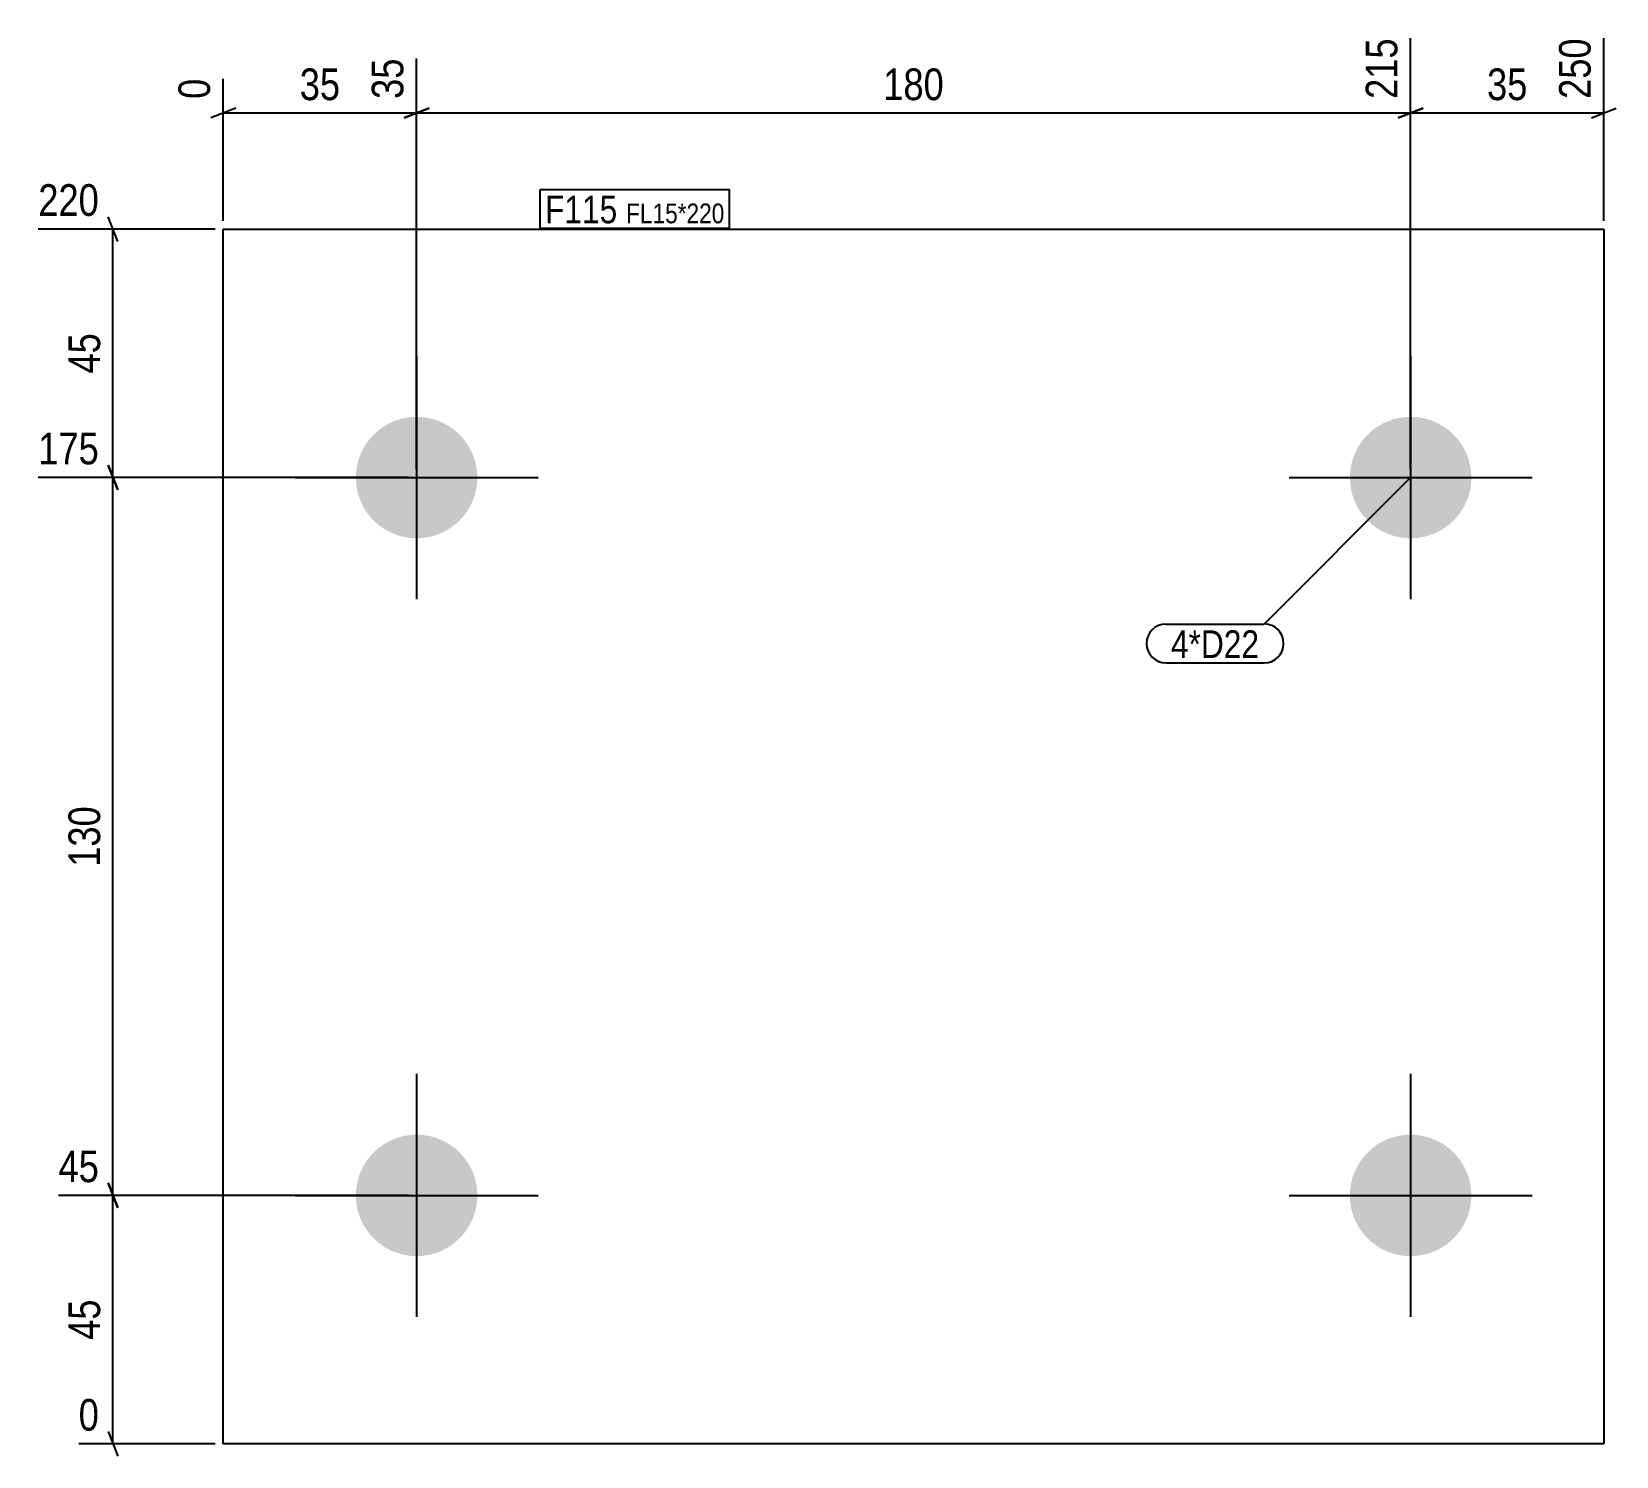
# Model space of a CAD drawing. Header units: millimetres. Extents: x 3 to 290, y 4 to 263.
import ezdxf

# ---------------------------------------------------------------- set-up
doc = ezdxf.new("R2010")
doc.units = ezdxf.units.MM
for name, color, linetype in [('MÅLSÆTNING', 7, 'Continuous'), ('STÅL', 7, 'Continuous'), ('TEKST', 7, 'Continuous')]:
    doc.layers.add(name, color=color, linetype=linetype)
doc.styles.add('Arial Narrow', font='ARIALN.TTF', dxfattribs={"height": 0.2})

msp = doc.modelspace()

# ---------------------------------------------------------------- hatches: boundary and pattern name
at = {"layer": 'STÅL', "linetype": 'Continuous'}
for points in [[(73, 192.75, -1), (73, 170.75, -1)], [(253, 192.75, -1), (253, 170.75, -1)], [(73, 62.75, -1), (73, 40.75, -1)], [(253, 62.75, -1), (253, 40.75, -1)]]:
    msp.add_hatch(color=3, dxfattribs=at).paths.add_polyline_path(points)

# ---------------------------------------------------------------- linework, layer by layer
at = {"layer": 'MÅLSÆTNING', "color": 7, "linetype": 'Continuous'}
for p, q in [((253, 183.25), (253, 261.3)), ((253, 183.25), (253, 261.3)), ((288, 228.25), (288, 261.3)), ((73, 183.25), (73, 257.64)), ((73, 183.25), (73, 257.64)), ((38, 228.25), (38, 253.99)), ((40.25, 248.68), (35.75, 246.88)), ((38, 247.78), (73, 247.78)), ((75.25, 248.68), (70.75, 246.88)), ((70.75, 246.88), (75.25, 248.68)), ((73, 247.78), (253, 247.78)), ((255.25, 248.68), (250.75, 246.88)), ((250.75, 246.88), (255.25, 248.68)), ((253, 247.78), (288, 247.78)), ((285.75, 246.88), (290.25, 248.68)), ((36.5, 226.75), (4.5, 226.75)), ((18.92, 224.5), (17.12, 229)), ((18.02, 181.75), (18.02, 226.75)), ((17.12, 184), (18.92, 179.5)), ((18.92, 179.5), (17.12, 184)), ((71.5, 181.75), (4.5, 181.75)), ((71.5, 181.75), (4.5, 181.75)), ((71.5, 51.75), (8.16, 51.75)), ((18.92, 49.5), (17.12, 54)), ((18.02, 6.75), (18.02, 51.75)), ((17.12, 9), (18.92, 4.5)), ((36.5, 6.75), (11.81, 6.75))]:
    msp.add_line(p, q, dxfattribs=at)
at = {"layer": 'STÅL', "color": 2, "linetype": 'Continuous'}
for p, q in [((38, 6.75), (38, 226.75)), ((38, 226.75), (288, 226.75)), ((288, 226.75), (288, 6.75)), ((288, 6.75), (38, 6.75))]:
    msp.add_line(p, q, dxfattribs=at)
at = {"layer": 'STÅL', "color": 3, "linetype": 'Continuous'}
for p, q in [((73, 203.75), (73, 159.75)), ((253, 203.75), (253, 159.75)), ((51, 181.75), (95, 181.75)), ((231, 181.75), (275, 181.75)), ((73, 73.75), (73, 29.75)), ((253, 73.75), (253, 29.75)), ((51, 51.75), (95, 51.75)), ((231, 51.75), (275, 51.75))]:
    msp.add_line(p, q, dxfattribs=at)

# ---------------------------------------------------------------- wipeouts: each hides what was drawn before it
at = {"color": 0}
msp.add_wipeout([(225.58, 149.08), (225.58, 154.33), (209.6, 154.33), (209.6, 149.08)], dxfattribs=at).dxf.layer = 'TEKST'

# ---------------------------------------------------------------- next in the draw order: wipeouts: each hides what was drawn before it
at = {"color": 0, "linetype": 'Continuous'}
for points in [[(251.8, 262.5), (243.4, 262.5), (243.4, 249.13), (251.8, 249.13)], [(286.8, 262.5), (278.4, 262.5), (278.4, 249.13), (286.8, 249.13)], [(71.8, 258.84), (63.4, 258.84), (63.4, 249.13), (71.8, 249.13)], [(36.8, 255.19), (28.4, 255.19), (28.4, 249.13), (36.8, 249.13)], [(16.67, 227.95), (16.67, 236.35), (3.3, 236.35), (3.3, 227.95)], [(16.67, 52.95), (16.67, 61.35), (6.96, 61.35), (6.96, 52.95)], [(16.67, 7.95), (16.67, 16.35), (10.61, 16.35), (10.61, 7.95)]]:
    msp.add_wipeout(points, dxfattribs=at).dxf.layer = 'MÅLSÆTNING'
at = {"color": 0}
for points, layer in [([(60.35, 248.91), (60.35, 257.31), (50.64, 257.31), (50.64, 248.91)], 'MÅLSÆTNING'), ([(169.68, 248.91), (169.68, 257.31), (156.31, 257.31), (156.31, 248.91)], 'MÅLSÆTNING'), ([(275.35, 248.91), (275.35, 257.31), (265.64, 257.31), (265.64, 248.91)], 'MÅLSÆTNING'), ([(16.89, 209.11), (8.49, 209.11), (8.49, 199.39), (16.89, 199.39)], 'MÅLSÆTNING'), ([(16.89, 34.11), (8.49, 34.11), (8.49, 24.39), (16.89, 24.39)], 'MÅLSÆTNING'), ([(109.36, 227.8), (109.36, 233.05), (96.25, 233.05), (96.25, 227.8)], 'TEKST'), ([(128.75, 227.8), (128.75, 231.55), (110.94, 231.55), (110.94, 227.8)], 'TEKST'), ([(225.58, 149.08), (225.58, 154.33), (209.6, 154.33), (209.6, 149.08)], 'TEKST')]:
    msp.add_wipeout(points, dxfattribs=at).dxf.layer = layer

# ---------------------------------------------------------------- next in the draw order: linework, layer by layer
at = {"layer": 'MÅLSÆTNING', "color": 7, "linetype": 'Continuous'}
for p, q in [((18.02, 51.75), (18.02, 181.75)), ((71.5, 51.75), (8.16, 51.75)), ((17.12, 54), (18.92, 49.5))]:
    msp.add_line(p, q, dxfattribs=at)
at = {"layer": 'TEKST', "color": 7, "linetype": 'Continuous'}
for p, q in [((253, 181.75), (226.48, 155.23)), ((208.7, 155.23), (226.48, 155.23)), ((208.7, 148.18), (226.48, 148.18))]:
    msp.add_line(p, q, dxfattribs=at)
for centre, radius, start, end in [((208.7, 151.71), 3.52, 90, 270), ((226.48, 151.71), 3.53, 270, 90)]:
    msp.add_arc(centre, radius, start, end, dxfattribs=at)

# ---------------------------------------------------------------- next in the draw order: texts
at = {"layer": 'MÅLSÆTNING', "color": 3, "linetype": 'Continuous', "style": 'Arial Narrow'}
for s, height, p in [('215', 5.727, (250.6, 250.33)), ('250', 5.727, (285.6, 250.33)), ('35', 5.727, (70.6, 250.33)), ('0', 5.73, (35.6, 250.33))]:
    msp.add_text(s, height=height, rotation=90.0002, dxfattribs=at).set_placement(p)
at = {"layer": 'MÅLSÆTNING', "color": 3, "style": 'Arial Narrow'}
for s, p in [('35', (51.84, 250.11)), ('180', (157.51, 250.11)), ('35', (266.84, 250.11))]:
    msp.add_text(s, height=5.727, dxfattribs=at).set_placement(p)
at = {"layer": 'MÅLSÆTNING', "color": 3, "linetype": 'Continuous', "style": 'Arial Narrow'}
for s, height, p in [('220', 5.727, (4.5, 229.15)), ('45', 5.727, (8.16, 54.15)), ('0', 5.73, (11.81, 9.15))]:
    msp.add_text(s, height=height, dxfattribs=at).set_placement(p)
at = {"layer": 'MÅLSÆTNING', "color": 3, "style": 'Arial Narrow'}
for p in [(15.69, 200.59), (15.69, 25.59)]:
    msp.add_text('45', height=5.727, rotation=90.0002, dxfattribs=at).set_placement(p)
at = {"layer": 'TEKST', "color": 3, "style": 'Arial Narrow'}
msp.add_text('4*D22', height=5.011, dxfattribs=at).set_placement((209.6, 149.08))

# ---------------------------------------------------------------- next in the draw order: wipeouts: each hides what was drawn before it
at = {"color": 0}
for points in [[(109.36, 227.8), (109.36, 233.05), (96.25, 233.05), (96.25, 227.8)], [(128.75, 227.8), (128.75, 231.55), (110.94, 231.55), (110.94, 227.8)]]:
    msp.add_wipeout(points, dxfattribs=at).dxf.layer = 'TEKST'

# ---------------------------------------------------------------- next in the draw order: linework, layer by layer
at = {"layer": 'TEKST', "color": 7, "linetype": 'Continuous'}
for p, q in [((95.35, 233.95), (129.65, 233.95)), ((95.35, 226.9), (95.35, 233.95)), ((129.65, 226.9), (129.65, 233.95)), ((95.35, 226.9), (129.65, 226.9))]:
    msp.add_line(p, q, dxfattribs=at)

# ---------------------------------------------------------------- next in the draw order: texts
at = {"layer": 'TEKST', "color": 3, "style": 'Arial Narrow'}
for s, height, p in [('F115', 5.011, (96.25, 227.8)), ('FL15*220', 3.579, (110.94, 227.8))]:
    msp.add_text(s, height=height, dxfattribs=at).set_placement(p)

# ---------------------------------------------------------------- next in the draw order: wipeouts: each hides what was drawn before it
at = {"color": 0, "linetype": 'Continuous'}
msp.add_wipeout([(16.67, 182.95), (16.67, 191.35), (3.3, 191.35), (3.3, 182.95)], dxfattribs=at).dxf.layer = 'MÅLSÆTNING'
at = {"color": 0}
msp.add_wipeout([(16.89, 123.43), (8.49, 123.43), (8.49, 110.07), (16.89, 110.07)], dxfattribs=at).dxf.layer = 'MÅLSÆTNING'

# ---------------------------------------------------------------- next in the draw order: texts
at = {"layer": 'MÅLSÆTNING', "color": 3, "linetype": 'Continuous', "style": 'Arial Narrow'}
msp.add_text('175', height=5.727, dxfattribs=at).set_placement((4.5, 184.15))
at = {"layer": 'MÅLSÆTNING', "color": 3, "style": 'Arial Narrow'}
msp.add_text('130', height=5.727, rotation=90.0002, dxfattribs=at).set_placement((15.69, 111.27))

doc.saveas('drawing.dxf')
